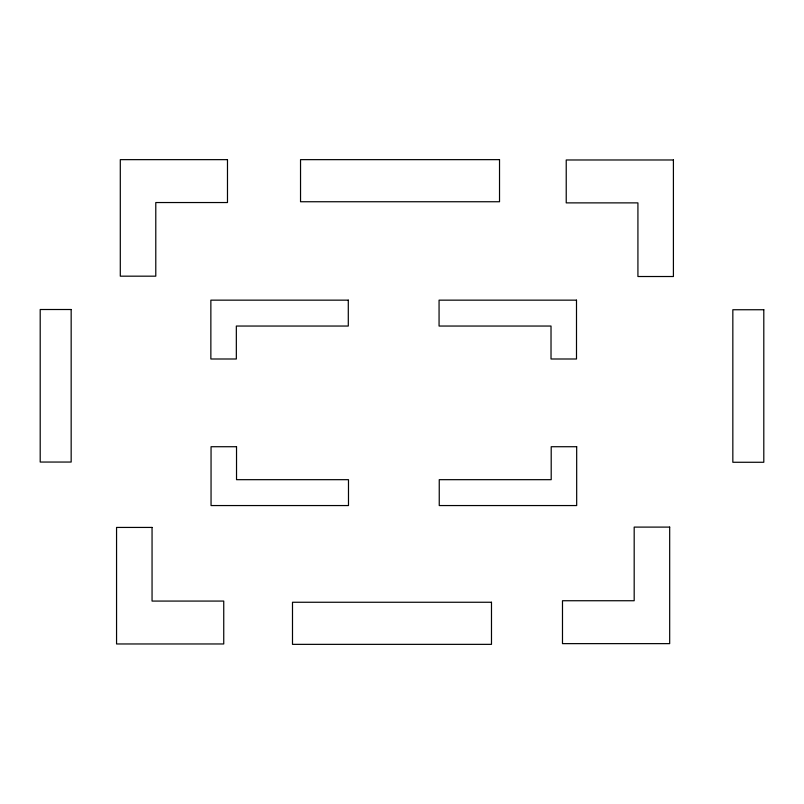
<?xml version="1.0" encoding="UTF-8"?>
<svg xmlns="http://www.w3.org/2000/svg" width="804" height="804" viewBox="0 0 804 804"><rect width="100%" height="100%" fill="white"/><g stroke="black" fill="none" stroke-linecap="round" stroke-linejoin="round"><path stroke-width="1.21" d="M227.482 159.644L120.298 159.644L120.298 276.174L155.785 276.174L155.785 202.538L227.482 202.538L227.482 159.644M499.525 159.644L300.535 159.644L300.535 201.744L499.525 201.744L499.525 159.644M673.41 159.976L566.227 159.976L566.227 202.879L637.924 202.879L637.924 276.516L673.41 276.516L673.41 159.976M348.293 300.153L210.859 300.153L210.859 358.996L236.336 358.996L236.336 326.042L348.293 326.042L348.293 300.153M576.498 300.153L439.064 300.153L439.064 326.042L551.021 326.042L551.021 358.996L576.498 358.996L576.498 300.153M71.164 309.51L40.2 309.51L40.2 462.049L71.164 462.049L71.164 309.51M763.8 309.741L732.836 309.741L732.836 462.27L763.8 462.27L763.8 309.741M236.527 446.722L211.05 446.722L211.05 505.555L348.484 505.555L348.484 479.676L236.527 479.676L236.527 446.722M576.679 446.722L551.202 446.722L551.202 479.676L439.245 479.676L439.245 505.555L576.679 505.555L576.679 446.722M669.682 527.102L634.185 527.102L634.185 600.739L562.488 600.739L562.488 643.632L669.682 643.632L669.682 527.102M152.056 527.434L116.56 527.434L116.56 643.964L223.743 643.964L223.743 601.07L152.056 601.07L152.056 527.434M491.485 602.256L292.495 602.256L292.495 644.356L491.485 644.356L491.485 602.256"/></g></svg>
